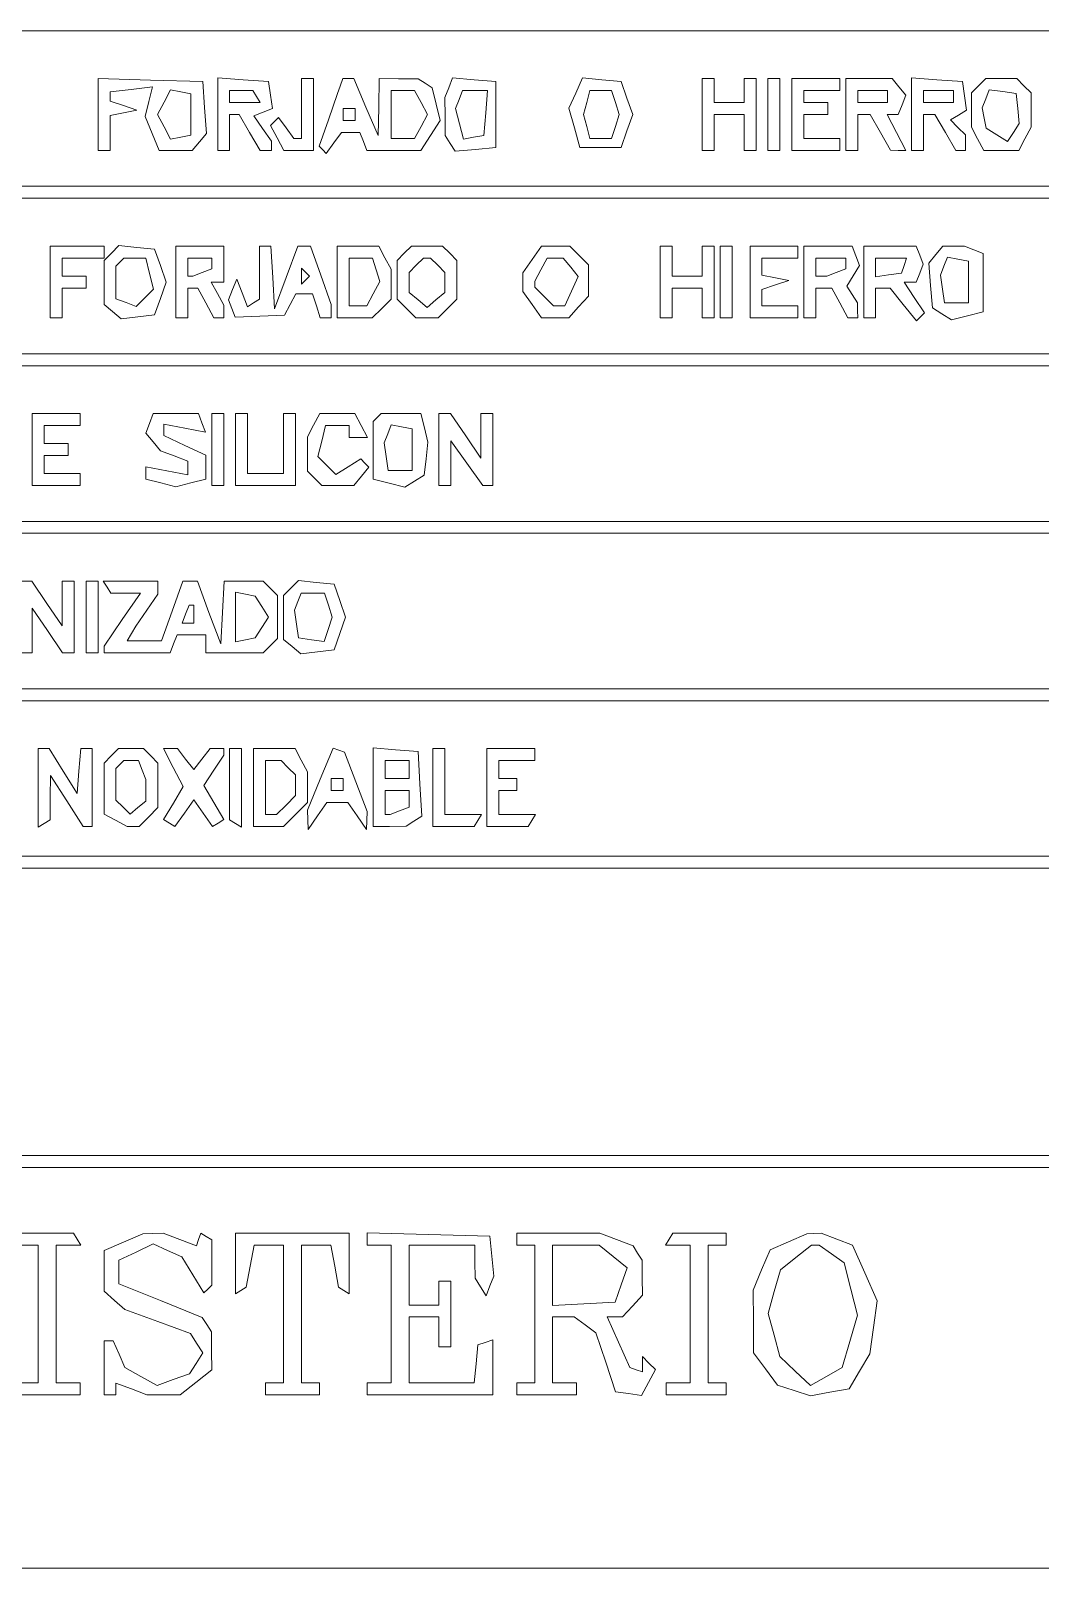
# Paper-space layout 'AN-09-DGE-065-B' of a CAD drawing. Header units: metres, sheet in millimetres. Extents: x 12 to 193, y 4 to 291.
# Drawn here: x 85.25 to 106.5, y 42.68 to 75.04 of the extents above; entities that cross this region are included whole.
import ezdxf

# ---------------------------------------------------------------- set-up
doc = ezdxf.new("R2010")
doc.units = ezdxf.units.M
doc.layers.add('DGE_CONTORNOS', color=7, linetype='Continuous', lineweight=0)
doc.layers.add('DGE_DATOS', color=7, linetype='Continuous', lineweight=0)

# ---------------------------------------------------------------- blocks, each defined once
blk = doc.blocks.new('LP_REF_DGE_MT_065_B')
at = {"layer": 'DGE_CONTORNOS'}
for points in [[(180.612, 73.407), (180.612, 71.769), (121.233, 71.769), (61.853, 71.769), (61.853, 73.407), (61.853, 75.044), (121.233, 75.044), (180.612, 75.044)], [(86.663, 73.281), (86.663, 72.525), (86.789, 72.525), (86.915, 72.525), (86.915, 72.894), (86.915, 73.263), (87.198, 73.319), (87.482, 73.375), (87.198, 73.468), (86.915, 73.562), (86.915, 73.659), (86.915, 73.757), (87.363, 73.809), (87.811, 73.862), (87.734, 73.552), (87.656, 73.242), (87.804, 72.883), (87.953, 72.525), (88.3, 72.525), (88.647, 72.525), (88.796, 72.705), (88.945, 72.884), (88.906, 73.429), (88.867, 73.973), (87.765, 74.005), (86.663, 74.037)], [(88.615, 73.281), (88.615, 72.843), (88.403, 72.803), (88.191, 72.762), (88.052, 73.021), (87.913, 73.281), (88.052, 73.54), (88.191, 73.8), (88.403, 73.759), (88.615, 73.718)], [(89.182, 73.288), (89.182, 72.525), (89.308, 72.525), (89.434, 72.525), (89.434, 72.903), (89.434, 73.281), (89.532, 73.281), (89.631, 73.281), (89.854, 72.903), (90.077, 72.525), (90.196, 72.525), (90.315, 72.525), (90.315, 72.623), (90.315, 72.721), (90.128, 72.988), (89.941, 73.255), (90.137, 73.33), (90.333, 73.405), (90.292, 73.689), (90.252, 73.973), (89.717, 74.012), (89.182, 74.051)], [(90.945, 73.407), (90.945, 72.777), (90.864, 72.777), (90.784, 72.777), (90.623, 72.997), (90.462, 73.217), (90.378, 73.134), (90.295, 73.05), (90.435, 72.788), (90.576, 72.525), (90.886, 72.525), (91.197, 72.525), (91.197, 73.281), (91.197, 74.036), (91.071, 74.036), (90.945, 74.036)], [(91.762, 73.879), (91.705, 73.721), (91.512, 73.167), (91.32, 72.612), (91.395, 72.537), (91.469, 72.462), (91.63, 72.683), (91.791, 72.903), (91.984, 72.903), (92.177, 72.903), (92.25, 72.714), (92.322, 72.525), (92.89, 72.525), (93.458, 72.525), (93.663, 72.839), (93.869, 73.153), (93.782, 73.499), (93.695, 73.845), (93.548, 73.939), (93.401, 74.032), (92.991, 74.034), (92.582, 74.036), (92.572, 73.438), (92.562, 72.84), (92.304, 73.438), (92.047, 74.036), (91.933, 74.036), (91.818, 74.036)], [(94.046, 73.844), (93.967, 73.638), (93.969, 73.239), (93.971, 72.84), (94.077, 72.673), (94.183, 72.506), (94.61, 72.547), (95.038, 72.588), (95.038, 73.281), (95.038, 73.973), (94.582, 74.011), (94.125, 74.05)], [(96.72, 73.732), (96.574, 73.412), (96.692, 73), (96.81, 72.588), (97.243, 72.588), (97.676, 72.588), (97.798, 72.934), (97.92, 73.281), (97.799, 73.627), (97.678, 73.973), (97.272, 74.013), (96.866, 74.052)], [(99.383, 73.281), (99.383, 72.525), (99.509, 72.525), (99.635, 72.525), (99.635, 72.903), (99.635, 73.281), (99.949, 73.281), (100.264, 73.281), (100.264, 72.903), (100.264, 72.525), (100.39, 72.525), (100.516, 72.525), (100.516, 73.281), (100.516, 74.036), (100.39, 74.036), (100.264, 74.036), (100.264, 73.784), (100.264, 73.533), (99.949, 73.533), (99.635, 73.533), (99.635, 73.784), (99.635, 74.036), (99.509, 74.036), (99.383, 74.036)], [(100.768, 73.281), (100.768, 72.525), (100.894, 72.525), (101.02, 72.525), (101.02, 73.281), (101.02, 74.036), (100.894, 74.036), (100.768, 74.036)], [(101.272, 73.281), (101.272, 72.525), (101.775, 72.525), (102.279, 72.525), (102.279, 72.651), (102.279, 72.777), (101.901, 72.777), (101.524, 72.777), (101.524, 73.029), (101.524, 73.281), (101.775, 73.281), (102.027, 73.281), (102.027, 73.407), (102.027, 73.533), (101.775, 73.533), (101.524, 73.533), (101.524, 73.658), (101.524, 73.784), (101.901, 73.784), (102.279, 73.784), (102.279, 73.91), (102.279, 74.036), (101.775, 74.036), (101.272, 74.036)], [(102.405, 73.281), (102.405, 72.525), (102.531, 72.525), (102.657, 72.525), (102.657, 72.903), (102.657, 73.281), (102.789, 73.281), (102.921, 73.281), (103.135, 72.904), (103.35, 72.527), (103.51, 72.526), (103.671, 72.525), (103.476, 72.903), (103.28, 73.281), (103.396, 73.281), (103.512, 73.281), (103.59, 73.486), (103.669, 73.69), (103.525, 73.863), (103.382, 74.036), (102.893, 74.036), (102.405, 74.036)], [(103.79, 73.288), (103.79, 72.525), (103.916, 72.525), (104.042, 72.525), (104.042, 72.903), (104.042, 73.281), (104.161, 73.281), (104.28, 73.281), (104.503, 72.903), (104.726, 72.525), (104.825, 72.525), (104.924, 72.525), (104.924, 72.689), (104.924, 72.852), (104.768, 73.009), (104.611, 73.165), (104.779, 73.269), (104.946, 73.372), (104.903, 73.673), (104.861, 73.973), (104.326, 74.012), (103.79, 74.051)], [(105.201, 73.885), (105.05, 73.734), (105.05, 73.373), (105.05, 73.012), (105.18, 72.769), (105.311, 72.525), (105.68, 72.525), (106.048, 72.525), (106.179, 72.769), (106.309, 73.012), (106.309, 73.373), (106.309, 73.734), (106.158, 73.885), (106.007, 74.036), (105.68, 74.036), (105.352, 74.036)], [(106.027, 73.407), (106.06, 73.092), (105.936, 72.903), (105.813, 72.714), (105.589, 72.853), (105.365, 72.993), (105.323, 73.207), (105.28, 73.421), (105.353, 73.612), (105.427, 73.802), (105.71, 73.762), (105.994, 73.721)], [(90, 73.658), (90.078, 73.533), (89.756, 73.533), (89.434, 73.533), (89.434, 73.658), (89.434, 73.784), (89.678, 73.784), (89.922, 73.784)], [(93.464, 73.533), (93.598, 73.281), (93.464, 73.029), (93.329, 72.777), (93.081, 72.777), (92.834, 72.777), (92.834, 73.281), (92.834, 73.784), (93.081, 73.784), (93.329, 73.784)], [(94.825, 73.313), (94.786, 72.842), (94.57, 72.801), (94.354, 72.76), (94.273, 73.083), (94.192, 73.406), (94.265, 73.595), (94.337, 73.784), (94.601, 73.784), (94.864, 73.784)], [(97.557, 73.533), (97.636, 73.281), (97.557, 73.029), (97.477, 72.777), (97.248, 72.777), (97.019, 72.777), (96.953, 73.029), (96.887, 73.281), (96.953, 73.533), (97.019, 73.784), (97.248, 73.784), (97.477, 73.784)], [(103.287, 73.658), (103.287, 73.533), (102.972, 73.533), (102.657, 73.533), (102.657, 73.658), (102.657, 73.784), (102.972, 73.784), (103.287, 73.784)], [(104.672, 73.658), (104.672, 73.533), (104.357, 73.533), (104.042, 73.533), (104.042, 73.658), (104.042, 73.784), (104.357, 73.784), (104.672, 73.784)], [(92.078, 73.281), (92.078, 73.155), (91.952, 73.155), (91.826, 73.155), (91.826, 73.281), (91.826, 73.407), (91.952, 73.407), (92.078, 73.407)], [(180.612, 69.88), (180.612, 68.243), (121.233, 68.243), (61.853, 68.243), (61.853, 69.88), (61.853, 71.517), (121.233, 71.517), (180.612, 71.517)], [(85.655, 69.754), (85.655, 68.999), (85.781, 68.999), (85.907, 68.999), (85.907, 69.313), (85.907, 69.628), (86.159, 69.628), (86.411, 69.628), (86.411, 69.754), (86.411, 69.88), (86.159, 69.88), (85.907, 69.88), (85.907, 70.069), (85.907, 70.258), (86.348, 70.258), (86.789, 70.258), (86.789, 70.384), (86.789, 70.51), (86.222, 70.51), (85.655, 70.51)], [(86.946, 70.364), (86.789, 70.208), (86.789, 69.744), (86.789, 69.281), (86.97, 69.131), (87.151, 68.98), (87.503, 69.021), (87.855, 69.062), (87.976, 69.408), (88.097, 69.754), (87.976, 70.101), (87.855, 70.447), (87.479, 70.484), (87.102, 70.521)], [(87.747, 69.932), (87.829, 69.607), (87.646, 69.424), (87.463, 69.241), (87.252, 69.322), (87.041, 69.403), (87.041, 69.747), (87.041, 70.09), (87.125, 70.174), (87.209, 70.258), (87.437, 70.258), (87.666, 70.258)], [(88.3, 69.754), (88.3, 68.999), (88.426, 68.999), (88.552, 68.999), (88.552, 69.313), (88.552, 69.628), (88.657, 69.628), (88.761, 69.628), (88.93, 69.313), (89.098, 68.999), (89.203, 68.999), (89.308, 68.999), (89.308, 69.133), (89.308, 69.267), (89.177, 69.511), (89.047, 69.754), (89.177, 69.754), (89.308, 69.754), (89.308, 70.132), (89.308, 70.51), (88.804, 70.51), (88.3, 70.51)], [(89.056, 70.146), (89.056, 70.033), (88.857, 69.957), (88.657, 69.88), (88.605, 69.88), (88.552, 69.88), (88.552, 70.069), (88.552, 70.258), (88.804, 70.258), (89.056, 70.258)], [(90.063, 69.951), (90.063, 69.391), (89.936, 69.313), (89.809, 69.234), (89.697, 69.526), (89.585, 69.817), (89.496, 69.597), (89.407, 69.376), (89.477, 69.194), (89.547, 69.011), (90.067, 69.032), (90.587, 69.053), (90.707, 69.278), (90.828, 69.502), (91.004, 69.502), (91.18, 69.502), (91.26, 69.25), (91.34, 68.999), (91.457, 68.999), (91.574, 68.999), (91.574, 69.139), (91.574, 69.28), (91.356, 69.895), (91.138, 70.51), (91.003, 70.51), (90.869, 70.51), (90.623, 69.849), (90.378, 69.187), (90.34, 69.849), (90.302, 70.51), (90.183, 70.51), (90.063, 70.51)], [(91.7, 69.754), (91.7, 68.999), (92.069, 68.999), (92.438, 68.999), (92.636, 69.196), (92.834, 69.394), (92.834, 69.709), (92.834, 70.023), (92.704, 70.266), (92.573, 70.51), (92.137, 70.51), (91.7, 70.51)], [(92.518, 70.011), (92.596, 69.764), (92.459, 69.507), (92.321, 69.25), (92.137, 69.25), (91.952, 69.25), (91.952, 69.754), (91.952, 70.258), (92.196, 70.258), (92.439, 70.258)], [(93.111, 70.359), (92.96, 70.208), (92.96, 69.801), (92.96, 69.394), (93.158, 69.196), (93.356, 68.999), (93.59, 68.999), (93.823, 68.999), (94.021, 69.196), (94.219, 69.394), (94.219, 69.801), (94.219, 70.208), (94.068, 70.359), (93.917, 70.51), (93.59, 70.51), (93.262, 70.51)], [(93.816, 70.107), (93.967, 69.956), (93.967, 69.744), (93.967, 69.533), (93.778, 69.376), (93.59, 69.22), (93.401, 69.376), (93.212, 69.533), (93.212, 69.744), (93.212, 69.956), (93.363, 70.107), (93.514, 70.258), (93.59, 70.258), (93.665, 70.258)], [(95.801, 70.23), (95.605, 69.95), (95.605, 69.754), (95.605, 69.558), (95.801, 69.278), (95.997, 68.999), (96.285, 68.999), (96.573, 68.999), (96.781, 69.229), (96.99, 69.459), (96.99, 69.787), (96.99, 70.114), (96.792, 70.312), (96.594, 70.51), (96.295, 70.51), (95.997, 70.51)], [(96.615, 70.065), (96.775, 69.873), (96.633, 69.562), (96.491, 69.25), (96.372, 69.25), (96.252, 69.25), (96.054, 69.448), (95.856, 69.646), (95.856, 69.709), (95.856, 69.771), (95.987, 70.014), (96.117, 70.258), (96.286, 70.258), (96.455, 70.258)], [(98.501, 69.754), (98.501, 68.999), (98.627, 68.999), (98.753, 68.999), (98.753, 69.313), (98.753, 69.628), (99.068, 69.628), (99.383, 69.628), (99.383, 69.313), (99.383, 68.999), (99.509, 68.999), (99.635, 68.999), (99.635, 69.754), (99.635, 70.51), (99.509, 70.51), (99.383, 70.51), (99.383, 70.195), (99.383, 69.88), (99.068, 69.88), (98.753, 69.88), (98.753, 70.195), (98.753, 70.51), (98.627, 70.51), (98.501, 70.51)], [(99.76, 69.754), (99.76, 68.999), (99.886, 68.999), (100.012, 68.999), (100.012, 69.754), (100.012, 70.51), (99.886, 70.51), (99.76, 70.51)], [(100.39, 69.754), (100.39, 68.999), (100.894, 68.999), (101.398, 68.999), (101.398, 69.125), (101.398, 69.25), (101.02, 69.25), (100.642, 69.25), (100.642, 69.425), (100.642, 69.599), (100.925, 69.693), (101.209, 69.786), (100.925, 69.842), (100.642, 69.898), (100.642, 70.078), (100.642, 70.258), (101.02, 70.258), (101.398, 70.258), (101.398, 70.384), (101.398, 70.51), (100.894, 70.51), (100.39, 70.51)], [(101.524, 69.754), (101.524, 68.999), (101.65, 68.999), (101.775, 68.999), (101.775, 69.313), (101.775, 69.628), (101.943, 69.628), (102.111, 69.628), (102.279, 69.313), (102.448, 68.999), (102.552, 68.999), (102.657, 68.999), (102.655, 69.156), (102.653, 69.313), (102.541, 69.491), (102.428, 69.669), (102.563, 69.884), (102.697, 70.099), (102.618, 70.304), (102.539, 70.51), (102.031, 70.51), (101.524, 70.51)], [(102.405, 70.146), (102.405, 70.033), (102.206, 69.957), (102.007, 69.88), (101.891, 69.88), (101.775, 69.88), (101.775, 70.069), (101.775, 70.258), (102.09, 70.258), (102.405, 70.258)], [(102.783, 69.754), (102.783, 68.999), (102.909, 68.999), (103.035, 68.999), (103.035, 69.313), (103.035, 69.628), (103.188, 69.628), (103.34, 69.628), (103.617, 69.282), (103.894, 68.936), (103.978, 69.019), (104.062, 69.103), (103.849, 69.428), (103.636, 69.754), (103.762, 69.754), (103.889, 69.754), (103.962, 69.943), (104.034, 70.132), (103.962, 70.321), (103.889, 70.51), (103.336, 70.51), (102.783, 70.51)], [(103.634, 70.101), (103.582, 69.943), (103.308, 69.903), (103.035, 69.863), (103.035, 70.06), (103.035, 70.258), (103.36, 70.258), (103.686, 70.258)], [(104.302, 70.33), (104.152, 70.15), (104.192, 69.681), (104.231, 69.213), (104.432, 69.087), (104.633, 68.961), (104.967, 69.045), (105.302, 69.129), (105.302, 69.743), (105.302, 70.357), (105.103, 70.433), (104.903, 70.51), (104.677, 70.51), (104.451, 70.51)], [(104.987, 69.753), (104.987, 69.313), (104.735, 69.313), (104.483, 69.313), (104.442, 69.606), (104.4, 69.899), (104.473, 70.088), (104.545, 70.277), (104.766, 70.234), (104.987, 70.192)], [(91.029, 69.796), (90.945, 69.712), (90.945, 69.88), (90.945, 70.048), (91.029, 69.964), (91.113, 69.88)], [(180.612, 66.354), (180.612, 64.716), (121.233, 64.716), (61.853, 64.716), (61.853, 66.354), (61.853, 67.991), (121.233, 67.991), (180.612, 67.991)], [(85.278, 66.228), (85.278, 65.472), (85.781, 65.472), (86.285, 65.472), (86.285, 65.598), (86.285, 65.724), (85.907, 65.724), (85.529, 65.724), (85.529, 65.913), (85.529, 66.102), (85.781, 66.102), (86.033, 66.102), (86.033, 66.228), (86.033, 66.354), (85.781, 66.354), (85.529, 66.354), (85.529, 66.543), (85.529, 66.732), (85.907, 66.732), (86.285, 66.732), (86.285, 66.858), (86.285, 66.983), (85.781, 66.983), (85.278, 66.983)], [(87.745, 66.779), (87.666, 66.574), (87.821, 66.388), (87.975, 66.202), (88.263, 66.092), (88.552, 65.982), (88.552, 65.839), (88.552, 65.696), (88.111, 65.779), (87.67, 65.861), (87.67, 65.732), (87.67, 65.603), (87.985, 65.524), (88.3, 65.445), (88.615, 65.524), (88.93, 65.603), (88.93, 65.854), (88.93, 66.106), (88.489, 66.316), (88.048, 66.526), (88.048, 66.643), (88.048, 66.76), (88.487, 66.677), (88.926, 66.595), (88.851, 66.789), (88.777, 66.983), (88.3, 66.983), (87.823, 66.983)], [(89.056, 66.228), (89.056, 65.472), (89.182, 65.472), (89.308, 65.472), (89.308, 66.228), (89.308, 66.983), (89.182, 66.983), (89.056, 66.983)], [(89.559, 66.228), (89.559, 65.472), (90.189, 65.472), (90.819, 65.472), (90.819, 66.228), (90.819, 66.983), (90.693, 66.983), (90.567, 66.983), (90.567, 66.354), (90.567, 65.724), (90.189, 65.724), (89.811, 65.724), (89.811, 66.354), (89.811, 66.983), (89.685, 66.983), (89.559, 66.983)], [(91.201, 66.74), (91.071, 66.496), (91.071, 66.135), (91.071, 65.774), (91.222, 65.623), (91.373, 65.472), (91.71, 65.472), (92.047, 65.472), (92.207, 65.664), (92.366, 65.856), (92.279, 65.943), (92.193, 66.029), (91.931, 65.866), (91.669, 65.702), (91.479, 65.891), (91.29, 66.081), (91.372, 66.406), (91.453, 66.732), (91.703, 66.732), (91.952, 66.732), (91.952, 66.606), (91.952, 66.48), (92.146, 66.48), (92.339, 66.48), (92.204, 66.732), (92.069, 66.983), (91.7, 66.983), (91.331, 66.983)], [(92.54, 66.9), (92.456, 66.816), (92.456, 66.209), (92.456, 65.603), (92.79, 65.519), (93.125, 65.435), (93.326, 65.561), (93.527, 65.686), (93.568, 66.035), (93.609, 66.384), (93.534, 66.684), (93.459, 66.983), (93.041, 66.983), (92.624, 66.983)], [(93.275, 66.226), (93.275, 65.787), (93.023, 65.787), (92.771, 65.787), (92.729, 66.08), (92.688, 66.372), (92.761, 66.561), (92.833, 66.75), (93.054, 66.708), (93.275, 66.665)], [(93.841, 66.228), (93.841, 65.472), (93.967, 65.472), (94.093, 65.472), (94.093, 65.943), (94.093, 66.414), (94.428, 65.943), (94.763, 65.472), (94.869, 65.472), (94.975, 65.472), (94.975, 66.228), (94.975, 66.983), (94.849, 66.983), (94.723, 66.983), (94.723, 66.513), (94.723, 66.043), (94.404, 66.513), (94.084, 66.983), (93.963, 66.983), (93.841, 66.983)], [(180.612, 62.827), (180.612, 61.19), (121.233, 61.19), (61.853, 61.19), (61.853, 62.827), (61.853, 64.465), (121.233, 64.465), (180.612, 64.465)], [(85.026, 62.701), (85.026, 61.946), (85.152, 61.946), (85.278, 61.946), (85.278, 62.416), (85.278, 62.886), (85.597, 62.416), (85.916, 61.946), (86.038, 61.946), (86.159, 61.946), (86.159, 62.701), (86.159, 63.457), (86.033, 63.457), (85.907, 63.457), (85.907, 62.987), (85.907, 62.517), (85.588, 62.987), (85.269, 63.457), (85.147, 63.457), (85.026, 63.457)], [(86.411, 62.701), (86.411, 61.946), (86.537, 61.946), (86.663, 61.946), (86.663, 62.701), (86.663, 63.457), (86.537, 63.457), (86.411, 63.457)], [(86.852, 63.331), (86.93, 63.205), (87.243, 63.205), (87.557, 63.205), (87.173, 62.647), (86.789, 62.089), (86.789, 62.017), (86.789, 61.946), (87.485, 61.946), (88.182, 61.946), (88.255, 62.135), (88.327, 62.324), (88.628, 62.324), (88.93, 62.324), (88.93, 62.135), (88.93, 61.946), (89.534, 61.946), (90.139, 61.946), (90.29, 62.097), (90.441, 62.248), (90.441, 62.701), (90.441, 63.155), (90.29, 63.306), (90.139, 63.457), (89.73, 63.457), (89.321, 63.457), (89.283, 62.796), (89.245, 62.135), (88.999, 62.796), (88.754, 63.457), (88.603, 63.457), (88.451, 63.457), (88.225, 62.827), (87.998, 62.198), (87.638, 62.198), (87.278, 62.198), (87.369, 62.355), (87.46, 62.512), (87.691, 62.847), (87.922, 63.181), (87.922, 63.319), (87.922, 63.457), (87.348, 63.457), (86.774, 63.457)], [(90.724, 63.312), (90.567, 63.155), (90.567, 62.692), (90.567, 62.228), (90.748, 62.078), (90.93, 61.928), (91.281, 61.968), (91.633, 62.009), (91.754, 62.355), (91.875, 62.701), (91.754, 63.048), (91.633, 63.394), (91.257, 63.431), (90.881, 63.468)], [(90.112, 62.922), (90.251, 62.701), (90.112, 62.481), (89.973, 62.261), (89.766, 62.22), (89.559, 62.179), (89.559, 62.701), (89.559, 63.224), (89.766, 63.183), (89.973, 63.142)], [(91.512, 62.953), (91.591, 62.701), (91.509, 62.442), (91.427, 62.183), (91.154, 62.222), (90.882, 62.261), (90.84, 62.553), (90.799, 62.846), (90.868, 63.025), (90.937, 63.205), (91.184, 63.205), (91.432, 63.205)], [(88.678, 62.764), (88.678, 62.575), (88.556, 62.575), (88.434, 62.575), (88.506, 62.764), (88.579, 62.953), (88.628, 62.953), (88.678, 62.953)], [(180.612, 59.301), (180.612, 57.664), (121.233, 57.664), (61.853, 57.664), (61.853, 59.301), (61.853, 60.938), (121.233, 60.938), (180.612, 60.938)], [(85.404, 59.105), (85.404, 58.278), (85.529, 58.356), (85.655, 58.434), (85.657, 58.899), (85.659, 59.364), (86.004, 58.83), (86.348, 58.295), (86.443, 58.294), (86.537, 58.293), (86.537, 59.112), (86.537, 59.931), (86.419, 59.931), (86.3, 59.931), (86.261, 59.458), (86.222, 58.986), (85.929, 59.458), (85.635, 59.931), (85.519, 59.931), (85.404, 59.931)], [(86.94, 59.779), (86.789, 59.628), (86.789, 59.091), (86.789, 58.554), (87.032, 58.424), (87.276, 58.293), (87.401, 58.293), (87.527, 58.293), (87.724, 58.491), (87.922, 58.689), (87.922, 59.159), (87.922, 59.628), (87.771, 59.779), (87.62, 59.931), (87.356, 59.931), (87.091, 59.931)], [(88.248, 59.531), (88.455, 59.132), (88.25, 58.784), (88.044, 58.437), (88.164, 58.363), (88.283, 58.289), (88.48, 58.571), (88.678, 58.853), (88.875, 58.571), (89.073, 58.289), (89.192, 58.363), (89.312, 58.437), (89.1, 58.796), (88.888, 59.155), (89.098, 59.475), (89.308, 59.796), (89.308, 59.863), (89.308, 59.931), (89.164, 59.931), (89.021, 59.931), (88.849, 59.71), (88.678, 59.49), (88.507, 59.71), (88.335, 59.931), (88.189, 59.931), (88.042, 59.931)], [(89.434, 59.182), (89.434, 58.434), (89.559, 58.356), (89.685, 58.278), (89.685, 59.105), (89.685, 59.931), (89.559, 59.931), (89.434, 59.931)], [(89.937, 59.112), (89.937, 58.293), (90.252, 58.293), (90.567, 58.293), (90.819, 58.545), (91.071, 58.797), (91.071, 59.12), (91.071, 59.443), (90.94, 59.687), (90.81, 59.931), (90.374, 59.931), (89.937, 59.931)], [(91.341, 59.288), (91.071, 58.638), (91.077, 58.434), (91.084, 58.23), (91.282, 58.514), (91.479, 58.797), (91.7, 58.797), (91.922, 58.797), (92.119, 58.514), (92.317, 58.23), (92.323, 58.419), (92.33, 58.608), (92.093, 59.233), (91.855, 59.858), (91.733, 59.899), (91.612, 59.939)], [(92.456, 59.12), (92.456, 58.293), (92.802, 58.295), (93.149, 58.297), (93.313, 58.402), (93.478, 58.506), (93.439, 59.187), (93.401, 59.868), (92.928, 59.907), (92.456, 59.946)], [(93.715, 59.112), (93.715, 58.293), (94.149, 58.293), (94.582, 58.293), (94.66, 58.419), (94.738, 58.545), (94.353, 58.545), (93.967, 58.545), (93.967, 59.238), (93.967, 59.931), (93.841, 59.931), (93.715, 59.931)], [(94.849, 59.112), (94.849, 58.293), (95.282, 58.293), (95.716, 58.293), (95.793, 58.419), (95.871, 58.545), (95.486, 58.545), (95.101, 58.545), (95.101, 58.797), (95.101, 59.049), (95.29, 59.049), (95.479, 59.049), (95.479, 59.175), (95.479, 59.301), (95.29, 59.301), (95.101, 59.301), (95.101, 59.49), (95.101, 59.679), (95.479, 59.679), (95.856, 59.679), (95.856, 59.805), (95.856, 59.931), (95.353, 59.931), (94.849, 59.931)], [(87.594, 59.48), (87.67, 59.28), (87.67, 59.054), (87.67, 58.828), (87.504, 58.69), (87.337, 58.551), (87.189, 58.699), (87.041, 58.848), (87.041, 59.179), (87.041, 59.511), (87.125, 59.595), (87.209, 59.679), (87.363, 59.679), (87.518, 59.679)], [(90.668, 59.528), (90.819, 59.376), (90.819, 59.159), (90.819, 58.941), (90.621, 58.743), (90.423, 58.545), (90.306, 58.545), (90.189, 58.545), (90.189, 59.112), (90.189, 59.679), (90.353, 59.679), (90.517, 59.679)], [(93.212, 59.49), (93.212, 59.301), (92.96, 59.301), (92.708, 59.301), (92.708, 59.49), (92.708, 59.679), (92.96, 59.679), (93.212, 59.679)], [(91.826, 59.175), (91.826, 59.049), (91.7, 59.049), (91.574, 59.049), (91.574, 59.175), (91.574, 59.301), (91.7, 59.301), (91.826, 59.301)], [(93.212, 58.874), (93.212, 58.698), (93.012, 58.622), (92.813, 58.545), (92.761, 58.545), (92.708, 58.545), (92.708, 58.797), (92.708, 59.049), (92.96, 59.049), (93.212, 59.049)], [(180.612, 54.389), (180.612, 51.366), (121.233, 51.366), (61.853, 51.366), (61.853, 54.389), (61.853, 57.412), (121.233, 57.412), (180.612, 57.412)], [(192.954, 46.895), (192.954, 42.676), (117.958, 42.676), (42.963, 42.676), (42.963, 46.895), (42.963, 51.115), (117.958, 51.115), (192.954, 51.115)], [(85.026, 49.603), (85.026, 49.477), (85.215, 49.477), (85.404, 49.477), (85.404, 48.029), (85.404, 46.581), (85.215, 46.581), (85.026, 46.581), (85.026, 46.455), (85.026, 46.329), (85.655, 46.329), (86.285, 46.329), (86.285, 46.455), (86.285, 46.581), (86.033, 46.581), (85.781, 46.581), (85.781, 48.029), (85.781, 49.477), (86.041, 49.477), (86.3, 49.477), (86.222, 49.603), (86.144, 49.729), (85.585, 49.729), (85.026, 49.729)], [(87.198, 49.541), (86.789, 49.364), (86.789, 48.936), (86.789, 48.509), (87.009, 48.316), (87.23, 48.124), (87.919, 47.871), (88.608, 47.619), (88.737, 47.415), (88.866, 47.21), (88.727, 46.99), (88.589, 46.769), (88.247, 46.648), (87.905, 46.526), (87.567, 46.714), (87.23, 46.902), (87.105, 47.182), (86.981, 47.462), (86.885, 47.462), (86.789, 47.462), (86.789, 46.895), (86.789, 46.329), (86.915, 46.329), (87.041, 46.329), (87.041, 46.452), (87.041, 46.574), (87.364, 46.452), (87.687, 46.329), (88.039, 46.329), (88.392, 46.329), (88.724, 46.59), (89.056, 46.851), (89.054, 47.251), (89.052, 47.651), (88.954, 47.805), (88.857, 47.958), (87.98, 48.31), (87.104, 48.663), (87.104, 48.911), (87.104, 49.159), (87.464, 49.332), (87.825, 49.505), (88.126, 49.368), (88.427, 49.231), (88.658, 48.851), (88.889, 48.471), (88.972, 48.554), (89.056, 48.638), (89.056, 49.113), (89.056, 49.588), (88.941, 49.66), (88.825, 49.731), (88.781, 49.596), (88.736, 49.462), (88.384, 49.595), (88.032, 49.729), (87.82, 49.724), (87.607, 49.719)], [(89.559, 49.092), (89.559, 48.455), (89.671, 48.524), (89.783, 48.593), (89.866, 49.035), (89.949, 49.477), (90.258, 49.477), (90.567, 49.477), (90.567, 48.029), (90.567, 46.581), (90.378, 46.581), (90.189, 46.581), (90.189, 46.455), (90.189, 46.329), (90.756, 46.329), (91.323, 46.329), (91.323, 46.455), (91.323, 46.581), (91.134, 46.581), (90.945, 46.581), (90.945, 48.029), (90.945, 49.477), (91.254, 49.477), (91.563, 49.477), (91.646, 49.035), (91.729, 48.593), (91.841, 48.524), (91.952, 48.455), (91.952, 49.092), (91.952, 49.729), (90.756, 49.729), (89.559, 49.729)], [(92.33, 49.608), (92.33, 49.477), (92.582, 49.477), (92.834, 49.477), (92.834, 48.029), (92.834, 46.581), (92.582, 46.581), (92.33, 46.581), (92.33, 46.455), (92.33, 46.329), (93.652, 46.329), (94.975, 46.329), (94.975, 46.906), (94.975, 47.483), (94.817, 47.431), (94.66, 47.38), (94.621, 46.98), (94.581, 46.581), (93.896, 46.581), (93.212, 46.581), (93.212, 47.273), (93.212, 47.966), (93.527, 47.966), (93.841, 47.966), (93.841, 47.651), (93.841, 47.336), (93.967, 47.336), (94.093, 47.336), (94.093, 48.029), (94.093, 48.722), (93.967, 48.722), (93.841, 48.722), (93.841, 48.47), (93.841, 48.218), (93.527, 48.218), (93.212, 48.218), (93.212, 48.848), (93.212, 49.477), (93.904, 49.477), (94.597, 49.477), (94.599, 49.131), (94.601, 48.785), (94.718, 48.599), (94.835, 48.414), (94.914, 48.619), (94.993, 48.824), (94.952, 49.245), (94.912, 49.666), (93.621, 49.702), (92.33, 49.738)], [(95.479, 49.603), (95.479, 49.477), (95.667, 49.477), (95.856, 49.477), (95.856, 48.029), (95.856, 46.581), (95.667, 46.581), (95.479, 46.581), (95.479, 46.455), (95.479, 46.329), (96.108, 46.329), (96.738, 46.329), (96.738, 46.455), (96.738, 46.581), (96.486, 46.581), (96.234, 46.581), (96.234, 47.273), (96.234, 47.966), (96.462, 47.966), (96.69, 47.966), (96.917, 47.8), (97.145, 47.633), (97.351, 47.012), (97.557, 46.392), (97.831, 46.353), (98.106, 46.313), (98.252, 46.586), (98.398, 46.86), (98.261, 46.997), (98.123, 47.135), (98.123, 46.973), (98.123, 46.811), (97.99, 46.856), (97.857, 46.9), (97.619, 47.433), (97.38, 47.966), (97.543, 47.966), (97.706, 47.966), (97.915, 48.196), (98.123, 48.427), (98.121, 48.795), (98.119, 49.162), (98.024, 49.312), (97.929, 49.462), (97.577, 49.595), (97.225, 49.729), (96.352, 49.729), (95.479, 49.729)], [(98.69, 49.603), (98.612, 49.477), (98.871, 49.477), (99.131, 49.477), (99.131, 48.029), (99.131, 46.581), (98.879, 46.581), (98.627, 46.581), (98.627, 46.455), (98.627, 46.329), (99.257, 46.329), (99.886, 46.329), (99.886, 46.455), (99.886, 46.581), (99.697, 46.581), (99.509, 46.581), (99.509, 48.029), (99.509, 49.477), (99.697, 49.477), (99.886, 49.477), (99.886, 49.603), (99.886, 49.729), (99.327, 49.729), (98.768, 49.729)], [(101.199, 49.55), (100.811, 49.382), (100.632, 48.957), (100.453, 48.533), (100.46, 47.872), (100.466, 47.211), (100.719, 46.872), (100.972, 46.533), (101.318, 46.418), (101.663, 46.303), (102.07, 46.38), (102.478, 46.456), (102.694, 46.823), (102.911, 47.19), (102.987, 47.747), (103.064, 48.305), (102.804, 48.892), (102.545, 49.478), (102.215, 49.604), (101.885, 49.729), (101.736, 49.724), (101.587, 49.719)], [(97.509, 49.239), (97.803, 49), (97.677, 48.64), (97.552, 48.281), (96.893, 48.243), (96.234, 48.205), (96.234, 48.841), (96.234, 49.477), (96.724, 49.477), (97.214, 49.477)], [(102.109, 49.292), (102.373, 49.108), (102.512, 48.555), (102.652, 48.002), (102.492, 47.451), (102.332, 46.9), (101.998, 46.712), (101.663, 46.524), (101.34, 46.827), (101.017, 47.131), (100.895, 47.584), (100.773, 48.037), (100.901, 48.499), (101.029, 48.962), (101.356, 49.22), (101.683, 49.477), (101.764, 49.477), (101.845, 49.477)]]:
    blk.add_lwpolyline(points, close=True, dxfattribs=at)

psp = doc.layouts.new('AN-09-DGE-065-B')

# ---------------------------------------------------------------- block references
at = {"layer": 'DGE_DATOS'}
psp.add_blockref('LP_REF_DGE_MT_065_B', (0, 0), dxfattribs=at)

doc.saveas('drawing.dxf')
